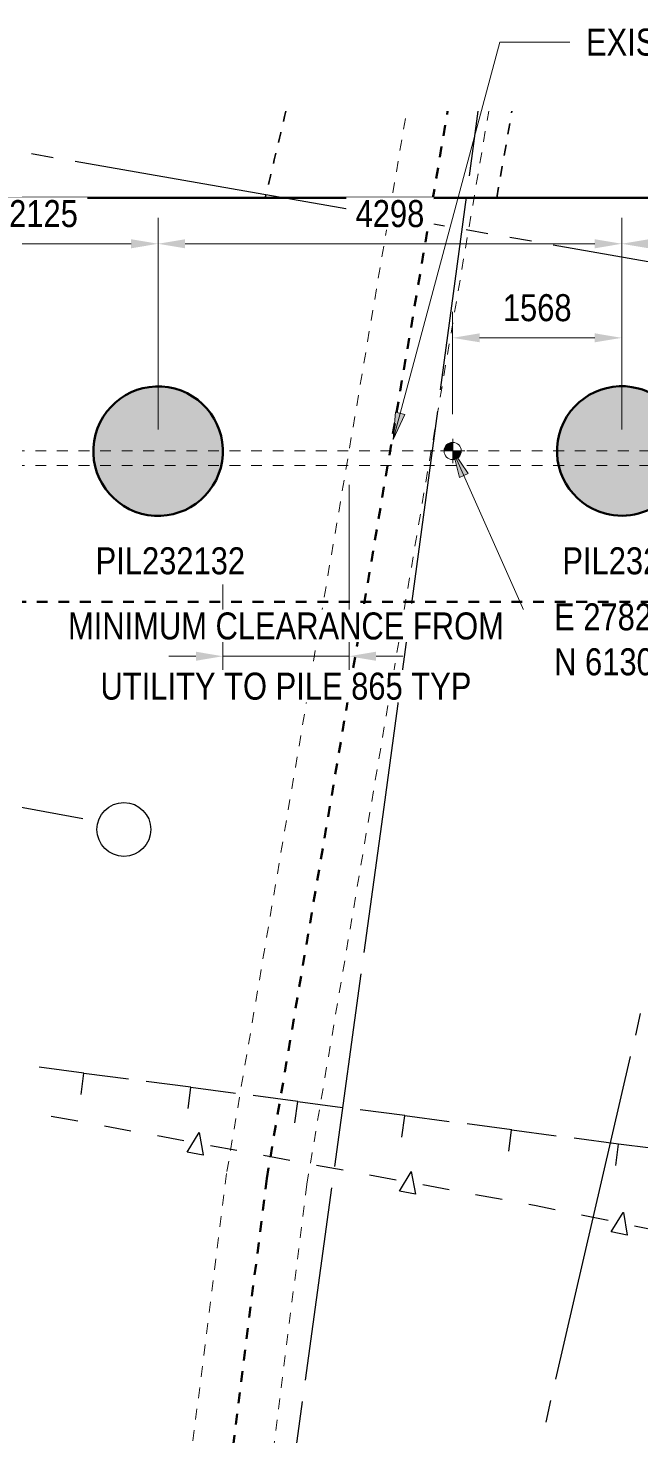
# Model space of a CAD drawing. Header units: metres. Extents: x -1160 to -1077, y 3 to 562.
# Drawn here: x -1123.08 to -1117.39, y 536.12 to 549.17 of the extents above; entities that cross this region are included whole.
import ezdxf

# ---------------------------------------------------------------- set-up
doc = ezdxf.new("R2010")
doc.units = ezdxf.units.M
for name, pattern in [('Center', [0.03175, 0.00635, -0.004763, 0.015875, -0.004763]), ('ControlLine', [0.02, 0.0125, -0.0025, 0.0025, -0.0025]), ('JacobsDash', [0.0045, 0.003, -0.0015]), ('JacobsGridLine', [0.0145, 0.01, -0.001, 0.0025, -0.001])]:
    doc.linetypes.add(name, pattern=pattern)
doc.layers.get('Defpoints').update_dxf_attribs({"color": 41})
for name, color, linetype, lineweight in [('A-ANNO-DIMS', 7, 'Continuous', 9), ('A-ANNO-NOTE', 7, 'Continuous', 9), ('A-DETL', 7, 'Continuous', 13), ('A-GENM', 7, 'Continuous', 35), ('G-ANNO-DIMS', 7, 'Continuous', 9), ('G-ANNO-TEXT', 7, 'Continuous', 9), ('S-FNDN', 7, 'Continuous', 50), ('S-FNDN-IDEN', 7, 'Continuous', 18), ('S-GRID', 7, 'Continuous', 9)]:
    doc.layers.add(name, color=color, linetype=linetype, lineweight=lineweight)
doc.styles.add('Arial Narrow_1', font='ARIALN.TTF', dxfattribs={"height": 0.25})
doc.dimstyles.new('Dimension_Standard_O__mm_', dxfattribs={"dimscale": 0.3048, "dimtxt": 0.255858, "dimasz": 0.82021, "dimexe": 0.787402, "dimexo": 0.492126, "dimgap": 0.492126, "dimtad": 1, "dimdec": 0, "dimlfac": 1000, "dimzin": 0, "dimdsep": 46, "dimtxsty": 'Arial Narrow_1', "dimsah": 1, "dimcen": 0.09, "dimaunit": 1, "dimadec": 4, "dimazin": 0, "dimtfac": 1, "dimtdec": 4, "dimtix": 1, "dimtmove": 0, "dimatfit": 3, "dimfxl": 1, "dimtvp": 1, "dimtfill": 1, "dimtolj": 1, "dimtzin": 0, "dimlwd": 18, "dimlwe": 18, "dimarcsym": 2})

# ---------------------------------------------------------------- blocks, each defined once
blk = doc.blocks.new('T2DPAA-T2D-PWA-RW-M2D-000002_ControlLinesMinor_rvt-1-DRG-2873041 - PILE LAYOUT')
at = {"layer": 'A-DETL', "color": 150, "linetype": 'ControlLine', "lineweight": 35, "true_color": 0x0080ff}
blk.add_line((-1118.732, 547.599), (-1118.592, 548.403), dxfattribs=at)
blk.add_arc((-906.758, 497.075), 220, 166.50774, 166.723, dxfattribs=at)
blk = doc.blocks.new('T2DPAA-T2D-PWA-SU-M2D-000003_250_dwg-40806560-DRG-2873041 - PILE LAYOUT')
at = {"color": 253, "lineweight": 25, "true_color": 0xa3d0a3}
for p, q in [((-173.243, 1092.054), (-173.261, 1092.258)), ((-172.96, 1088.794), (-173.225, 1091.85)), ((-172.924, 1088.386), (-172.942, 1088.59)), ((-172.889, 1087.979), (-172.907, 1088.182)), ((-172.853, 1087.571), (-172.871, 1087.775)), ((-172.628, 1084.974), (-172.836, 1087.367)), ((-182.986, 1084.643), (-179.919, 1084.742)), ((-179.715, 1084.748), (-179.51, 1084.755)), ((-183.395, 1084.63), (-183.19, 1084.637))]:
    blk.add_line(p, q, dxfattribs=at)
at = {"color": 21, "lineweight": 25, "true_color": 0xeca3a3}
blk.add_line((-179.095, 1090.215), (-179.206, 1091.644), dxfattribs=at)
at = {"color": 41, "lineweight": 25, "true_color": 0xffd0a3}
for p, q in [((-181.369, 1089.6), (-181.422, 1090.014)), ((-181.242, 1088.609), (-181.295, 1089.022)), ((-181.114, 1087.617), (-181.167, 1088.03)), ((-180.987, 1086.625), (-181.04, 1087.038)), ((-180.859, 1085.633), (-180.912, 1086.046))]:
    blk.add_line(p, q, dxfattribs=at)
at = {"color": 21, "lineweight": 25, "true_color": 0xdea3a3}
for p, q in [((-181.833, 1089.79), (-181.813, 1089.541)), ((-181.794, 1089.291), (-181.775, 1089.042)), ((-181.755, 1088.793), (-181.736, 1088.544)), ((-181.717, 1088.294), (-181.697, 1088.045)), ((-181.678, 1087.796), (-181.659, 1087.547)), ((-181.64, 1087.297), (-181.62, 1087.048)), ((-181.601, 1086.799), (-181.582, 1086.55)), ((-181.562, 1086.3), (-181.543, 1086.051)), ((-181.524, 1085.802), (-181.504, 1085.553)), ((-181.455, 1084.804), (-181.44, 1084.555)), ((-181.426, 1084.305), (-181.411, 1084.055))]:
    blk.add_line(p, q, dxfattribs=at)
at = {"color": 7, "lineweight": 25, "true_color": 0xffd0f3}
for p, q in [((-172.415, 1088.282), (-171.814, 1088.358)), ((-174.399, 1088.032), (-172.613, 1088.257)), ((-176.383, 1087.782), (-174.598, 1088.007)), ((-181.608, 1087.13), (-179.821, 1087.352)), ((-183.592, 1086.885), (-181.806, 1087.106)), ((-185.577, 1086.639), (-183.791, 1086.86))]:
    blk.add_line(p, q, dxfattribs=at)
at = {"color": 41, "lineweight": 25, "true_color": 0xffd0a3, "flags": 128}
for points in [[(-181.567, 1089.575), (-181.371, 1089.6), (-181.369, 1089.6), (-181.316, 1089.187)], [(-181.44, 1088.583), (-181.243, 1088.608), (-181.242, 1088.609), (-181.189, 1088.195)], [(-181.313, 1087.591), (-181.116, 1087.617), (-181.114, 1087.617), (-181.061, 1087.203)], [(-181.185, 1086.599), (-180.988, 1086.625), (-180.987, 1086.625), (-180.934, 1086.212)], [(-181.058, 1085.608), (-180.861, 1085.633), (-180.859, 1085.633), (-180.806, 1085.22)], [(-180.694, 1084.227), (-180.694, 1084.344), (-180.732, 1084.641), (-180.785, 1085.055)], [(-180.93, 1084.616), (-180.733, 1084.641), (-180.732, 1084.641)]]:
    blk.add_lwpolyline(points, dxfattribs=at)
at = {"color": 21, "lineweight": 25, "true_color": 0xdea3a3, "flags": 128}
for points in [[(-181.832, 1088.486), (-181.628, 1088.427), (-181.627, 1088.427), (-181.819, 1088.337), (-181.82, 1088.336)], [(-181.677, 1086.492), (-181.474, 1086.433), (-181.472, 1086.433), (-181.664, 1086.343), (-181.666, 1086.342)], [(-181.537, 1084.499), (-181.335, 1084.436), (-181.333, 1084.436), (-181.527, 1084.349), (-181.528, 1084.349)]]:
    blk.add_lwpolyline(points, close=True, dxfattribs=at)
at = {"color": 7, "lineweight": 25, "true_color": 0xffd0f3, "flags": 128}
blk.add_lwpolyline([(-179.623, 1087.376), (-178.272, 1087.544), (-176.582, 1087.757)], dxfattribs=at)
at = {"color": 21, "lineweight": 25, "true_color": 0xdea3a3, "flags": 128}
blk.add_lwpolyline([(-181.485, 1085.303), (-181.481, 1085.248), (-181.469, 1085.054)], dxfattribs=at)
at = {"color": 21, "lineweight": 25, "true_color": 0xeca3a3}
blk.add_circle((-179.092, 1089.822), 0.25, dxfattribs=at)
blk = doc.blocks.new('T2DPAA-T2D-PWA-SU-M2D-000001_ExistingUtilities_rvt-1-DRG-2873041 - PILE LAYOUT')
at = {"color": 254, "lineweight": 25, "true_color": 0xd0d0d0, "rotation": 75.11694444444437}
blk.add_blockref('T2DPAA-T2D-PWA-SU-M2D-000003_250_dwg-40806560-DRG-2873041 - PILE LAYOUT', (-22.928, 434.912), dxfattribs=at)
blk = doc.blocks.new('Top of Pavement - RL A - Top of Pavement - RL A-68818558-DRG-2873041 - PILE LAYOUT')
at = {"layer": 'A-GENM', "color": 252, "lineweight": 50, "true_color": 0x888888}
blk.add_open_spline([(133.908, 51.872), (133.912, 51.854), (133.953, 51.702), (134.03, 51.413), (134.138, 51.006), (134.246, 50.599), (134.354, 50.192), (134.462, 49.785), (134.57, 49.378), (134.679, 48.971), (134.787, 48.564), (134.895, 48.158), (135.003, 47.751), (135.111, 47.344), (135.219, 46.937), (135.327, 46.53), (135.436, 46.123), (135.544, 45.716), (135.652, 45.309), (135.76, 44.902), (135.868, 44.495), (135.976, 44.088), (136.084, 43.681), (136.193, 43.274), (136.301, 42.867), (136.409, 42.46), (136.517, 42.053), (136.625, 41.646), (136.733, 41.239), (136.841, 40.832), (136.95, 40.425), (137.058, 40.018), (137.166, 39.611), (137.274, 39.204), (137.382, 38.797), (137.49, 38.39), (137.598, 37.983), (137.707, 37.576), (137.815, 37.169), (137.923, 36.762), (138.031, 36.355), (138.139, 35.948), (138.247, 35.541), (138.356, 35.134), (138.464, 34.727), (138.572, 34.32), (138.68, 33.913), (138.788, 33.506), (138.896, 33.099), (139.004, 32.692), (139.113, 32.285), (139.221, 31.878), (139.329, 31.471), (139.437, 31.064), (139.545, 30.657), (139.653, 30.25), (139.761, 29.843), (139.87, 29.436), (139.978, 29.029), (140.086, 28.622), (140.194, 28.215), (140.302, 27.808), (140.41, 27.401), (140.518, 26.994), (140.627, 26.587), (140.735, 26.18), (140.843, 25.773), (140.951, 25.366), (141.059, 24.959), (141.167, 24.552), (141.275, 24.145), (141.384, 23.738), (141.528, 23.196), (141.672, 22.653), (141.816, 22.111), (141.924, 21.704), (142.032, 21.297), (142.141, 20.89), (142.249, 20.483), (142.357, 20.076), (142.465, 19.669), (142.573, 19.262), (142.681, 18.855), (142.789, 18.448), (142.898, 18.041), (143.006, 17.634), (143.114, 17.227), (143.222, 16.82), (143.33, 16.413), (143.438, 16.006), (143.546, 15.599), (143.655, 15.192), (143.763, 14.785), (143.871, 14.378), (143.961, 14.039), (144.033, 13.767), (144.087, 13.564), (144.141, 13.36), (144.213, 13.089), (144.303, 12.75), (144.412, 12.343), (144.52, 11.936), (144.628, 11.529), (144.736, 11.122), (144.844, 10.715), (144.952, 10.308), (145.06, 9.901), (145.168, 9.494), (145.261, 9.156), (145.339, 8.886), (145.399, 8.685), (145.463, 8.484), (145.529, 8.284), (145.597, 8.085), (145.665, 7.886), (145.733, 7.687), (145.822, 7.422), (145.911, 7.155), (145.999, 6.889), (146.088, 6.624), (146.2, 6.291), (146.334, 5.892), (146.467, 5.494), (146.601, 5.095), (146.734, 4.696), (146.868, 4.297), (147.003, 3.899), (147.137, 3.5), (147.272, 3.102), (147.407, 2.704), (147.542, 2.305), (147.677, 1.907), (147.811, 1.509), (147.946, 1.11), (148.081, 0.712), (148.216, 0.314), (148.351, -0.085), (148.486, -0.483), (148.62, -0.881), (148.755, -1.28), (148.89, -1.678), (149.025, -2.076), (149.149, -2.444), (149.229, -2.679), (149.263, -2.781)], degree=3, knots=[0.3233346, 0.3233346, 0.3233346, 0.3233346, 0.3236994, 0.3265896, 0.3294798, 0.3323699, 0.3352601, 0.3381503, 0.3410405, 0.3439306, 0.3468208, 0.349711, 0.3526012, 0.3554913, 0.3583815, 0.3612717, 0.3641618, 0.367052, 0.3699422, 0.3728324, 0.3757225, 0.3786127, 0.3815029, 0.3843931, 0.3872832, 0.3901734, 0.3930636, 0.3959538, 0.3988439, 0.4017341, 0.4046243, 0.4075145, 0.4104046, 0.4132948, 0.416185, 0.4190751, 0.4219653, 0.4248555, 0.4277457, 0.4306358, 0.433526, 0.4364162, 0.4393064, 0.4421965, 0.4450867, 0.4479769, 0.4508671, 0.4537572, 0.4566474, 0.4595376, 0.4624277, 0.4653179, 0.4682081, 0.4710983, 0.4739884, 0.4768786, 0.4797688, 0.482659, 0.4855491, 0.4884393, 0.4913295, 0.4942197, 0.4971098, 0.5, 0.5028902, 0.5057803, 0.5086705, 0.5115607, 0.5144509, 0.517341, 0.5202312, 0.5231214, 0.5260116, 0.5317919, 0.5346821, 0.5375723, 0.5404624, 0.5433526, 0.5462428, 0.5491329, 0.5520231, 0.5549133, 0.5578035, 0.5606936, 0.5635838, 0.566474, 0.5693642, 0.5722543, 0.5751445, 0.5780347, 0.5809249, 0.583815, 0.5867052, 0.5895954, 0.5924855, 0.5939306, 0.5953757, 0.5968208, 0.5982659, 0.6011561, 0.6040462, 0.6069364, 0.6098266, 0.6127168, 0.6156069, 0.6184971, 0.6213873, 0.6242775, 0.6271676, 0.6286127, 0.6300578, 0.6315029, 0.632948, 0.6343931, 0.6358382, 0.6372832, 0.6387283, 0.6416185, 0.6430636, 0.6445087, 0.6473988, 0.650289, 0.6531792, 0.6560694, 0.6589595, 0.6618497, 0.6647399, 0.6676301, 0.6705202, 0.6734104, 0.6763006, 0.6791908, 0.6820809, 0.6849711, 0.6878613, 0.6907514, 0.6936416, 0.6965318, 0.699422, 0.7023121, 0.7052023, 0.7080925, 0.7109827, 0.7132045, 0.7132045, 0.7132045, 0.7132045], dxfattribs=at)
blk = doc.blocks.new('T2DPAA-T2D-C3S-RS-M3D-100334_rvt-1-DRG-2873041 - PILE LAYOUT')
at = {"layer": 'A-DETL', "color": 111, "linetype": 'ControlLine', "lineweight": 50, "true_color": 0x9eeace}
blk.add_line((-1149.795, 543.854), (-1105.531, 543.854), dxfattribs=at)
at = {"layer": 'A-GENM', "color": 252, "lineweight": 50, "true_color": 0x888888, "rotation": 75.11694444444437}
blk.add_blockref('Top of Pavement - RL A - Top of Pavement - RL A-68818558-DRG-2873041 - PILE LAYOUT', (-1134.058, 404.862), dxfattribs=at)
blk = doc.blocks.new('01_SFO_FRP_Pile_CastInPlace_CS_BR08 - CAST-IN-PLACE PILE - 1200-9305895-DRG-2873041 - PILE LAYOUT')
at = {"layer": 'S-FNDN', "linetype": 'JacobsDash', "lineweight": 18, "true_color": 0xc0c0c0}
blk.add_hatch(color=9, dxfattribs=at).paths.add_polyline_path([(-0.169, 0.576), (-0.249, 0.546), (-0.324, 0.505), (-0.393, 0.453), (-0.453, 0.393), (-0.505, 0.324), (-0.546, 0.249), (-0.576, 0.169), (-0.594, 0.085), (-0.6, 0), (-0.594, -0.085), (-0.576, -0.169), (-0.546, -0.249), (-0.505, -0.324), (-0.453, -0.393), (-0.393, -0.453), (-0.324, -0.505), (-0.249, -0.546), (-0.169, -0.576), (-0.085, -0.594), (0, -0.6), (0.085, -0.594), (0.169, -0.576), (0.249, -0.546), (0.324, -0.505), (0.393, -0.453), (0.453, -0.393), (0.505, -0.324), (0.546, -0.249), (0.576, -0.169), (0.594, -0.085), (0.6, 0), (0.594, 0.085), (0.576, 0.169), (0.546, 0.249), (0.505, 0.324), (0.453, 0.393), (0.393, 0.453), (0.324, 0.505), (0.249, 0.546), (0.169, 0.576), (0.085, 0.594), (0, 0.6), (-0.085, 0.594)])
at = {"layer": 'S-FNDN'}
for start, end in [(90, 270), (270, 90)]:
    blk.add_arc((0, 0), 0.6, start, end, dxfattribs=at)
blk = doc.blocks.new('01_SFO_FRP_Pile_CastInPlace_CS_BR08 - CAST-IN-PLACE PILE - 1200-9305886-DRG-2873041 - PILE LAYOUT')
at = {"layer": 'S-FNDN', "linetype": 'JacobsDash', "lineweight": 18, "true_color": 0xc0c0c0}
blk.add_hatch(color=9, dxfattribs=at).paths.add_polyline_path([(-0.169, 0.576), (-0.249, 0.546), (-0.324, 0.505), (-0.393, 0.453), (-0.453, 0.393), (-0.505, 0.324), (-0.546, 0.249), (-0.576, 0.169), (-0.594, 0.085), (-0.6, 0), (-0.594, -0.085), (-0.576, -0.169), (-0.546, -0.249), (-0.505, -0.324), (-0.453, -0.393), (-0.393, -0.453), (-0.324, -0.505), (-0.249, -0.546), (-0.169, -0.576), (-0.085, -0.594), (0, -0.6), (0.085, -0.594), (0.169, -0.576), (0.249, -0.546), (0.324, -0.505), (0.393, -0.453), (0.453, -0.393), (0.505, -0.324), (0.546, -0.249), (0.576, -0.169), (0.594, -0.085), (0.6, 0.002), (0.594, 0.085), (0.576, 0.169), (0.546, 0.249), (0.505, 0.324), (0.453, 0.393), (0.393, 0.453), (0.324, 0.505), (0.249, 0.546), (0.169, 0.576), (0.085, 0.594), (0, 0.6), (-0.085, 0.594)])
at = {"layer": 'S-FNDN'}
for start, end in [(90, 270), (270, 90)]:
    blk.add_arc((0, 0), 0.6, start, end, dxfattribs=at)
blk = doc.blocks.new('DIMBLOCK16-DRG-2873041 - PILE LAYOUT')
at = {"layer": 'A-ANNO-DIMS', "color": 0, "lineweight": 18, "transparency": 16777216}
for p, q in [((-1117.573, 545.454), (-1117.573, 547.414)), ((-1115.678, 545.454), (-1115.678, 547.414)), ((-1115.928, 547.174), (-1117.323, 547.174))]:
    blk.add_line(p, q, dxfattribs=at)
at = {"layer": 'A-ANNO-DIMS', "color": 0, "transparency": 16777216}
for points in [[(-1117.323, 547.216), (-1117.323, 547.132), (-1117.573, 547.174)], [(-1115.928, 547.216), (-1115.928, 547.132), (-1115.678, 547.174)]]:
    blk.add_solid(points, dxfattribs=at)
at = {"layer": 'Defpoints', "color": 0, "transparency": 16777216}
for p in [(-1117.573, 547.174), (-1117.573, 545.304), (-1115.678, 545.304)]:
    blk.add_point(p, dxfattribs=at)
at = {"layer": 'A-ANNO-DIMS', "color": 0, "lineweight": 18, "transparency": 16777216, "insert": (-1116.626, 547.452), "char_height": 0.25, "width": 0.76026, "attachment_point": 5, "style": 'Arial Narrow_1', "bg_fill": 3, "box_fill_scale": 1.1, "bg_fill_color": 256, "bg_fill_true_color": 13158600, "bg_fill_transparency": 0}
blk.add_mtext('\\A1;1895', dxfattribs=at)
blk = doc.blocks.new('DIMBLOCK20-DRG-2873041 - PILE LAYOUT')
at = {"layer": 'A-ANNO-DIMS', "color": 0, "lineweight": 18, "transparency": 16777216}
for p, q in [((-1121.871, 545.452), (-1121.871, 547.414)), ((-1117.573, 545.454), (-1117.573, 547.414)), ((-1117.823, 547.174), (-1121.621, 547.174))]:
    blk.add_line(p, q, dxfattribs=at)
at = {"layer": 'A-ANNO-DIMS', "color": 0, "transparency": 16777216}
for points in [[(-1121.621, 547.216), (-1121.621, 547.132), (-1121.871, 547.174)], [(-1117.823, 547.216), (-1117.823, 547.132), (-1117.573, 547.174)]]:
    blk.add_solid(points, dxfattribs=at)
at = {"layer": 'Defpoints', "color": 0, "transparency": 16777216}
for p in [(-1121.871, 547.174), (-1121.871, 545.302), (-1117.573, 545.304)]:
    blk.add_point(p, dxfattribs=at)
at = {"layer": 'A-ANNO-DIMS', "color": 0, "lineweight": 18, "transparency": 16777216, "insert": (-1119.722, 547.452), "char_height": 0.25, "width": 0.76026, "attachment_point": 5, "style": 'Arial Narrow_1', "bg_fill": 3, "box_fill_scale": 1.1, "bg_fill_color": 256, "bg_fill_true_color": 13158600, "bg_fill_transparency": 0}
blk.add_mtext('\\A1;4298', dxfattribs=at)
blk = doc.blocks.new('DIMBLOCK21-DRG-2873041 - PILE LAYOUT')
at = {"layer": 'A-ANNO-DIMS', "color": 0, "lineweight": 18, "transparency": 16777216}
for p, q in [((-1123.995, 545.454), (-1123.995, 547.414)), ((-1121.871, 545.452), (-1121.871, 547.414)), ((-1122.121, 547.174), (-1123.745, 547.174))]:
    blk.add_line(p, q, dxfattribs=at)
at = {"layer": 'A-ANNO-DIMS', "color": 0, "transparency": 16777216}
for points in [[(-1123.745, 547.216), (-1123.745, 547.132), (-1123.995, 547.174)], [(-1122.121, 547.216), (-1122.121, 547.132), (-1121.871, 547.174)]]:
    blk.add_solid(points, dxfattribs=at)
at = {"layer": 'Defpoints', "color": 0, "transparency": 16777216}
for p in [(-1123.995, 547.174), (-1123.995, 545.304), (-1121.871, 545.302)]:
    blk.add_point(p, dxfattribs=at)
at = {"layer": 'A-ANNO-DIMS', "color": 0, "lineweight": 18, "transparency": 16777216, "insert": (-1122.933, 547.452), "char_height": 0.25, "width": 0.76026, "attachment_point": 5, "style": 'Arial Narrow_1', "bg_fill": 3, "box_fill_scale": 1.1, "bg_fill_color": 256, "bg_fill_true_color": 13158600, "bg_fill_transparency": 0}
blk.add_mtext('\\A1;2125', dxfattribs=at)
blk = doc.blocks.new('CS_SYMB_SETOUT POINT - 3_5mm-4715122-DRG-2873041 - PILE LAYOUT')
at = {"layer": 'A-ANNO-NOTE'}
h = blk.add_hatch(color=256, dxfattribs=at)
edge = h.paths.add_edge_path()
edge.add_line((0, 0.0008), (0, 0))
edge.add_line((0, 0), (-0.0008, 0))
edge.add_arc((0, 0), 0.0008, 90, 180, ccw=False)
h = blk.add_hatch(color=256, dxfattribs=at)
edge = h.paths.add_edge_path()
edge.add_line((0, -0.0008), (0, 0))
edge.add_line((0, 0), (0.0008, 0))
edge.add_arc((0, 0), 0.0008, 270, 360, ccw=False)
for p, q in [((-0.00114, 0), (0.00114, 0)), ((-0.0008, 0), (0, 0)), ((0, -0.00114), (0, 0.00114)), ((0, 0), (0, 0.0008)), ((0.0008, 0), (0, 0)), ((0, 0), (0, -0.0008))]:
    blk.add_line(p, q, dxfattribs=at)
blk.add_circle((0, 0), 0.0008, dxfattribs=at)
for start, end in [(90, 180), (270, 360)]:
    blk.add_arc((0, 0), 0.0008, start, end, dxfattribs=at)
blk = doc.blocks.new('DIMBLOCK27-DRG-2873041 - PILE LAYOUT')
at = {"layer": 'A-ANNO-DIMS', "color": 0, "lineweight": 18, "transparency": 16777216}
for p, q in [((-1119.141, 545.594), (-1119.141, 546.542)), ((-1117.573, 545.454), (-1117.573, 546.542)), ((-1117.823, 546.302), (-1118.891, 546.302))]:
    blk.add_line(p, q, dxfattribs=at)
at = {"layer": 'A-ANNO-DIMS', "color": 0, "transparency": 16777216}
for points in [[(-1118.891, 546.344), (-1118.891, 546.261), (-1119.141, 546.302)], [(-1117.823, 546.344), (-1117.823, 546.261), (-1117.573, 546.302)]]:
    blk.add_solid(points, dxfattribs=at)
at = {"layer": 'Defpoints', "color": 0, "transparency": 16777216}
for p in [(-1119.141, 546.302), (-1119.141, 545.444), (-1117.573, 545.304)]:
    blk.add_point(p, dxfattribs=at)
at = {"layer": 'A-ANNO-DIMS', "color": 0, "lineweight": 18, "transparency": 16777216, "insert": (-1118.357, 546.58), "char_height": 0.25, "width": 0.76026, "attachment_point": 5, "style": 'Arial Narrow_1', "bg_fill": 3, "box_fill_scale": 1.1, "bg_fill_color": 256, "bg_fill_true_color": 13158600, "bg_fill_transparency": 0}
blk.add_mtext('\\A1;1568', dxfattribs=at)
blk = doc.blocks.new('DIMBLOCK46-DRG-2873041 - PILE LAYOUT')
at = {"layer": 'A-ANNO-DIMS', "color": 0, "lineweight": 18, "transparency": 16777216}
for p, q in [((-1120.101, 544.94), (-1120.101, 543.111)), ((-1121.271, 544.015), (-1121.271, 543.111)), ((-1121.521, 543.351), (-1121.771, 543.351)), ((-1120.101, 543.351), (-1121.271, 543.351)), ((-1119.851, 543.351), (-1119.601, 543.351))]:
    blk.add_line(p, q, dxfattribs=at)
at = {"layer": 'A-ANNO-DIMS', "color": 0, "transparency": 16777216}
for points in [[(-1121.521, 543.393), (-1121.521, 543.309), (-1121.271, 543.351)], [(-1119.851, 543.393), (-1119.851, 543.309), (-1120.101, 543.351)]]:
    blk.add_solid(points, dxfattribs=at)
at = {"layer": 'Defpoints', "color": 0, "transparency": 16777216}
for p in [(-1120.101, 545.09), (-1121.271, 544.165), (-1121.271, 543.351)]:
    blk.add_point(p, dxfattribs=at)
at = {"layer": 'A-ANNO-DIMS', "color": 0, "lineweight": 18, "transparency": 16777216, "char_height": 0.25, "width": 4.86373, "attachment_point": 5, "style": 'Arial Narrow_1', "bg_fill": 3, "box_fill_scale": 1.1, "bg_fill_color": 256, "bg_fill_true_color": 13158600, "bg_fill_transparency": 0}
for s, insert in [('\\A1;MINIMUM CLEARANCE FROM', (-1120.686, 543.63)), ('\\A1;UTILITY TO PILE 865 TYP', (-1120.686, 543.072))]:
    blk.add_mtext(s, dxfattribs=dict(at, insert=insert))

msp = doc.modelspace()

# ---------------------------------------------------------------- hatches: boundary and pattern name
at = {"layer": 'G-ANNO-TEXT'}
for points in [[(-1119.6929, 545.3605), (-1119.5854, 545.5905), (-1119.6705, 545.6134)], [(-1119.1403, 545.2541), (-1119.0787, 545.0078), (-1118.9982, 545.0438)]]:
    msp.add_hatch(color=256, dxfattribs=at).paths.add_polyline_path(points)

# ---------------------------------------------------------------- linework, layer by layer
at = {"layer": 'A-DETL', "color": 164, "linetype": 'JacobsDash', "lineweight": 9, "true_color": 0x002699}
for p, q in [((-1121.2333, 538.574), (-1119.5674, 548.4032)), ((-1120.4926, 538.4566), (-1118.8067, 548.4032)), ((-1121.2357, 538.5582), (-1125.6833, 503.2401)), ((-1120.4926, 538.4566), (-1124.9273, 503.2401))]:
    msp.add_line(p, q, dxfattribs=at)
at = {"layer": 'A-DETL', "color": 164, "linetype": 'Center', "lineweight": 60, "true_color": 0x002699}
for q in [(-1119.187, 548.4032), (-1125.3053, 503.2401)]:
    msp.add_line((-1120.8636, 538.5114), q, dxfattribs=at)
at = {"layer": 'G-ANNO-TEXT'}
for p, q in [((-1118.7021, 549.0435), (-1118.0549, 549.0435)), ((-1119.0787, 545.0078), (-1118.9982, 545.0438))]:
    msp.add_line(p, q, dxfattribs=at)
at = {"layer": 'S-GRID', "linetype": 'JacobsGridLine', "lineweight": 18}
msp.add_line((-1135.6082, 545.1185), (-1105.5376, 545.1185), dxfattribs=at)

# ---------------------------------------------------------------- block references
at = {"lineweight": 5}
for name in ['T2DPAA-T2D-C3S-RS-M3D-100334_rvt-1-DRG-2873041 - PILE LAYOUT', 'T2DPAA-T2D-PWA-SU-M2D-000001_ExistingUtilities_rvt-1-DRG-2873041 - PILE LAYOUT', 'T2DPAA-T2D-PWA-RW-M2D-000002_ControlLinesMinor_rvt-1-DRG-2873041 - PILE LAYOUT']:
    msp.add_blockref(name, (0, 0), dxfattribs=at)
at = {"layer": 'S-FNDN'}
for name, p, rotation in [('01_SFO_FRP_Pile_CastInPlace_CS_BR08 - CAST-IN-PLACE PILE - 1200-9305895-DRG-2873041 - PILE LAYOUT', (-1121.8709, 545.2519), 165.1169444444439), ('01_SFO_FRP_Pile_CastInPlace_CS_BR08 - CAST-IN-PLACE PILE - 1200-9305886-DRG-2873041 - PILE LAYOUT', (-1117.5731, 545.2536), 165.1169444444435)]:
    msp.add_blockref(name, p, dxfattribs=dict(at, rotation=rotation))

# ---------------------------------------------------------------- next in the draw order: texts
at = {"layer": 'G-ANNO-DIMS', "lineweight": 18, "insert": (-1118.2, 543.8412), "char_height": 0.25, "attachment_point": 1, "style": 'Arial Narrow_1', "bg_fill": 3, "box_fill_scale": 1, "bg_fill_color": 256, "bg_fill_true_color": 13158600, "bg_fill_transparency": 0}
msp.add_mtext('E 278239.514\\PN 6130221.643', dxfattribs=at)
at = {"layer": 'G-ANNO-TEXT', "insert": (-1117.9049, 549.1685), "char_height": 0.25, "attachment_point": 1, "style": 'Arial Narrow_1', "bg_fill": 3, "box_fill_scale": 1, "bg_fill_color": 256, "bg_fill_true_color": 13158600, "bg_fill_transparency": 0}
msp.add_mtext('EXISTING 750 DIA. SA WATER RECLAIMED WATER PIPE', dxfattribs=at)
at = {"layer": 'S-FNDN-IDEN', "lineweight": 9, "char_height": 0.25, "attachment_point": 1, "style": 'Arial Narrow_1', "bg_fill": 3, "box_fill_scale": 1, "bg_fill_color": 256, "bg_fill_true_color": 13158600, "bg_fill_transparency": 0}
for s, insert in [('PIL232132', (-1122.4504, 544.3606)), ('PIL232133', (-1118.124, 544.3606))]:
    msp.add_mtext(s, dxfattribs=dict(at, insert=insert))

# ---------------------------------------------------------------- next in the draw order: dimensions: what is measured, and where the dimension line sits
at = {"layer": 'A-ANNO-DIMS', "lineweight": 18}
dim = msp.add_linear_dim(base=(-1117.5731, 547.174), p1=(-1115.6781, 545.3036), p2=(-1117.5731, 545.3036), dimstyle='Dimension_Standard_O__mm_', override={"dimpost": '<>', "dimfxl": 1.895}, dxfattribs=at)
dim.commit()
dim.dimension.update_dxf_attribs({"geometry": 'DIMBLOCK16-DRG-2873041 - PILE LAYOUT', "text_midpoint": (-1116.6256, 547.4516)})

# ---------------------------------------------------------------- next in the draw order: linework, layer by layer
at = {"layer": 'G-ANNO-TEXT'}
msp.add_line((-1118.4671, 543.7459), (-1118.2293, 543.7459), dxfattribs=at)

# ---------------------------------------------------------------- next in the draw order: dimensions: what is measured, and where the dimension line sits
at = {"layer": 'A-ANNO-DIMS', "lineweight": 18}
dim = msp.add_linear_dim(base=(-1121.8709, 547.174), p1=(-1117.5731, 545.3036), p2=(-1121.8709, 545.3019), dimstyle='Dimension_Standard_O__mm_', override={"dimpost": '<>', "dimfxl": 4.297774}, dxfattribs=at)
dim.commit()
dim.dimension.update_dxf_attribs({"geometry": 'DIMBLOCK20-DRG-2873041 - PILE LAYOUT', "text_midpoint": (-1119.722, 547.4516)})

# ---------------------------------------------------------------- next in the draw order: linework, layer by layer
at = {"layer": 'G-ANNO-TEXT'}
for p, q in [((-1119.6929, 545.3605), (-1118.7021, 549.0435)), ((-1119.6705, 545.6134), (-1119.6929, 545.3605)), ((-1119.5854, 545.5905), (-1119.6705, 545.6134)), ((-1119.6929, 545.3605), (-1119.5854, 545.5905)), ((-1119.1403, 545.2541), (-1119.0787, 545.0078)), ((-1118.9982, 545.0438), (-1119.1403, 545.2541)), ((-1119.1403, 545.2541), (-1118.4671, 543.7459))]:
    msp.add_line(p, q, dxfattribs=at)

# ---------------------------------------------------------------- next in the draw order: block references
at = {"layer": 'A-ANNO-NOTE', "xscale": 100, "yscale": 100, "zscale": 100}
msp.add_blockref('CS_SYMB_SETOUT POINT - 3_5mm-4715122-DRG-2873041 - PILE LAYOUT', (-1119.1406, 545.2536), dxfattribs=at)

# ---------------------------------------------------------------- next in the draw order: dimensions: what is measured, and where the dimension line sits
at = {"layer": 'A-ANNO-DIMS', "lineweight": 18}
dim = msp.add_linear_dim(base=(-1123.9955, 547.174), p1=(-1121.8709, 545.3019), p2=(-1123.9955, 545.3036), dimstyle='Dimension_Standard_O__mm_', override={"dimpost": '<>', "dimfxl": 2.124619}, dxfattribs=at)
dim.commit()
dim.dimension.update_dxf_attribs({"geometry": 'DIMBLOCK21-DRG-2873041 - PILE LAYOUT', "text_midpoint": (-1122.9332, 547.4516)})

# ---------------------------------------------------------------- next in the draw order: linework, layer by layer
at = {"layer": 'S-GRID', "linetype": 'JacobsGridLine', "lineweight": 18}
msp.add_line((-1135.6082, 545.2536), (-1105.5376, 545.2536), dxfattribs=at)

# ---------------------------------------------------------------- next in the draw order: dimensions: what is measured, and where the dimension line sits
at = {"layer": 'A-ANNO-DIMS', "lineweight": 18}
dim = msp.add_linear_dim(base=(-1121.2709, 543.3511), p1=(-1120.1012, 545.09), p2=(-1121.2709, 544.1648), angle=0, text='MINIMUM CLEARANCE FROM\\XUTILITY TO PILE 865 TYP', dimstyle='Dimension_Standard_O__mm_', override={"dimpost": '<>', "dimfxl": 1.491313}, dxfattribs=at)
dim.commit()
dim.dimension.update_dxf_attribs({"geometry": 'DIMBLOCK46-DRG-2873041 - PILE LAYOUT', "text_midpoint": (-1120.686, 543.3511)})

# ---------------------------------------------------------------- next in the draw order: dimensions: what is measured, and where the dimension line sits
dim = msp.add_linear_dim(base=(-1119.1406, 546.30248), p1=(-1117.57308, 545.30362), p2=(-1119.1406, 545.44362), dimstyle='Dimension_Standard_O__mm_', override={"dimpost": '<>', "dimfxl": 1.573755}, dxfattribs=at)
dim.commit()
dim.dimension.update_dxf_attribs({"geometry": 'DIMBLOCK27-DRG-2873041 - PILE LAYOUT', "text_midpoint": (-1118.35684, 546.58013)})

doc.saveas('drawing.dxf')
